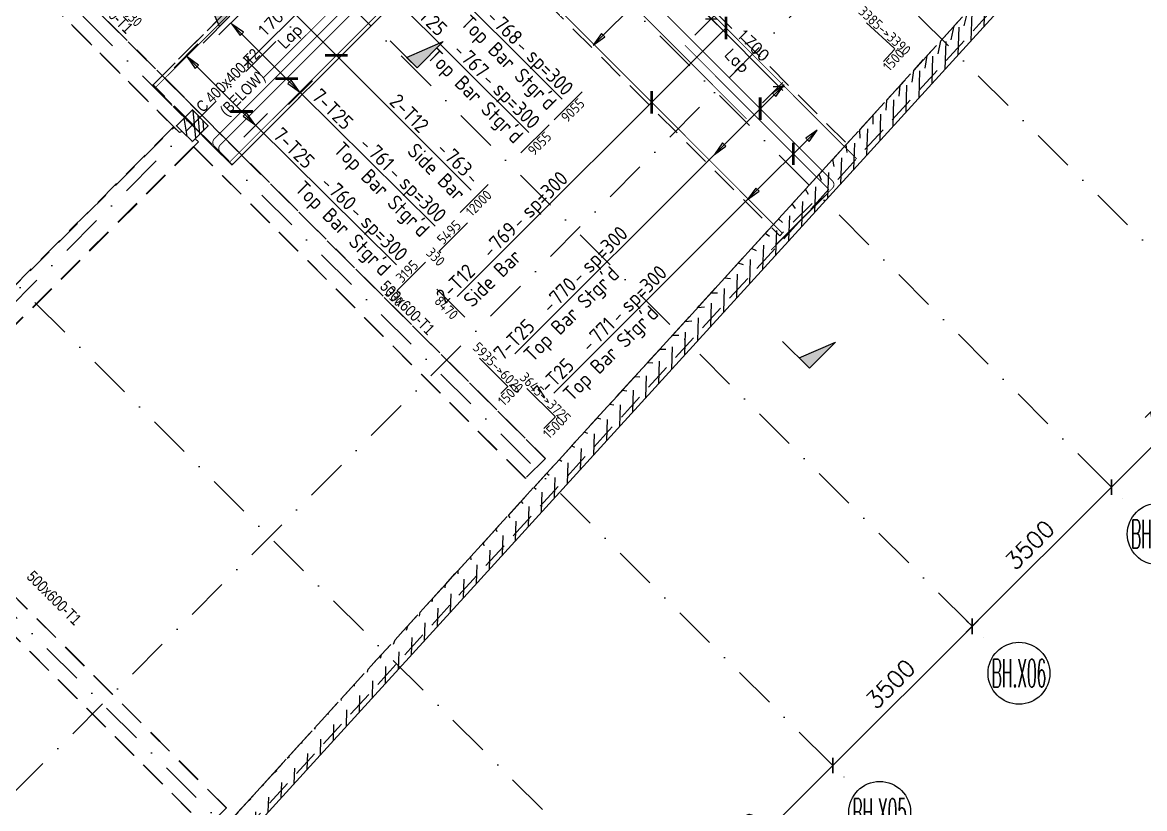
# Model space of a CAD drawing. Extents: x 660761725 to 1323371458, y 2734871439 to 5470067957.
# Drawn here: x 662048593 to 662068528, y 2735028254 to 2735042231 of the extents above; entities that cross this region are included whole.
import ezdxf
from ezdxf.enums import TextEntityAlignment as Align

# ---------------------------------------------------------------- set-up
doc = ezdxf.new("R2010")
doc.units = 0
for name, pattern in [('AXES', [1.95, 1.2, -0.25, 0.25, -0.25]), ('Hidden', [714.375, 476.25, -238.125]), ('sbp_axis_short', [10, 5, -2.5, 0, -2.5])]:
    doc.linetypes.add(name, pattern=pattern)
doc.layers.add('A-DETL', color=5, linetype='Continuous', lineweight=9, true_color=0x0000ff)
for name, color, linetype, lineweight in [('A-FLOR-PATT', 7, 'Continuous', 15), ('A-ROOF', 7, 'Continuous', 15), ('S-BEAM-IDEN', 2, 'Continuous', 9), ('S-COLS-IDEN', 7, 'Continuous', 9), ('S-GRID', 7, 'Continuous', 9), ('S-GRID-IDEN', 7, 'Continuous', 13)]:
    doc.layers.add(name, color=color, linetype=linetype, lineweight=lineweight)
for name, color, linetype in [('S-AXIS', 20, 'AXES'), ('S-DIMI', 100, 'Continuous'), ('S-DIMO', 100, 'Continuous'), ('S-RBAR-T12', 151, 'Continuous'), ('S-RBAR-T25', 51, 'Continuous'), ('S-RDIMO', 8, 'Continuous'), ('S-RSYMB', 7, 'Continuous'), ('S-SCEL-INDT', 222, 'Continuous'), ('S-SIMPLETEXT', 7, 'Continuous')]:
    doc.layers.add(name, color=color, linetype=linetype)
doc.styles.add('Arial Narrow_1', font='ARIALN.TTF', dxfattribs={"height": 199.9999999999998})
doc.styles.add('ARMACAD', font='isocp.shx')
doc.styles.add('ROMANS', font='romans.shx')
doc.styles.add('ROMANT', font='romant')
doc.dimstyles.new('S-DIMI-100', dxfattribs={"dimscale": 100, "dimtxt": 2, "dimasz": 1.5, "dimexe": 1, "dimexo": 1, "dimgap": 1, "dimtad": 1, "dimdec": 0, "dimzin": 12, "dimdsep": 46, "dimtxsty": 'ROMANS', "dimblk": 'ARCHTICK', "dimcen": 0.09, "dimdle": 1, "dimclrd": 8, "dimclre": 8, "dimclrt": 4, "dimadec": 0, "dimazin": 3, "dimtfac": 1, "dimtdec": 0, "dimtix": 1, "dimtmove": 1, "dimatfit": 3, "dimtolj": 1, "dimtzin": 0, "dimarcsym": 0})
doc.dimstyles.new('S-DIMO-100', dxfattribs={"dimscale": 100, "dimtxt": 3, "dimasz": 2, "dimexe": 1.5, "dimexo": 1.5, "dimgap": 1.5, "dimtad": 1, "dimdec": 0, "dimzin": 12, "dimdsep": 46, "dimtxsty": 'ROMANS', "dimblk": 'ARCHTICK', "dimcen": 0.09, "dimdle": 1.5, "dimclrd": 8, "dimclre": 8, "dimclrt": 4, "dimadec": 0, "dimazin": 3, "dimtfac": 1, "dimtdec": 0, "dimtix": 1, "dimtmove": 1, "dimatfit": 3, "dimfxl": 1, "dimtolj": 1, "dimtzin": 0, "dimarcsym": 0})
pattern_1 = [(74.99999999999999, (0, 0), (-153.3407249233896, 41.08752341002518), [])]

# ---------------------------------------------------------------- blocks, each defined once
blk = doc.blocks.new('_ARCHTICK')
at = {"color": 0, "linetype": 'ByBlock', "const_width": 0.15}
blk.add_lwpolyline([(-0.5, -0.5), (0.5, 0.5)], dxfattribs=at)
blk = doc.blocks.new('*D108')
at = {"layer": 'S-DIMO', "color": 8, "lineweight": -2, "transparency": 16777216}
for p, q in [((662664005.7254373, 2734532854.434425), (662661318.7819568, 2734530167.366371)), ((662663893.431664, 2734532754.595875), (662663793.5934029, 2734532854.429507)), ((662661418.55793, 2734530279.72214), (662661318.7770395, 2734530379.498405))]:
    blk.add_line(p, q, dxfattribs=at)
at = {"layer": 'S-DIMO', "color": 8, "lineweight": -2, "transparency": 16777216, "xscale": 200, "yscale": 200, "zscale": 200}
for p, rotation in [((662663899.6618787, 2734532748.365949), 45.00132815847456), ((662661424.8455154, 2734530273.434847), 225.0013281584746)]:
    blk.add_blockref('_ARCHTICK', p, dxfattribs=dict(at, rotation=rotation))
at = {"layer": 'S-DIMO', "color": 4, "transparency": 16777216, "insert": (662662450.1167449, 2734531723.027515), "char_height": 300, "width": 199.5440968434552, "attachment_point": 5, "rotation": 45.00132815847457, "style": 'ROMANS'}
blk.add_mtext('\\A1;3500', dxfattribs=at)
blk = doc.blocks.new('*D109')
at = {"layer": 'S-DIMO', "color": 8, "lineweight": -2, "transparency": 16777216}
for p, q in [((662661530.908745, 2734530379.503651), (662658843.9652648, 2734527692.435597)), ((662661418.55793, 2734530279.72214), (662661318.7767109, 2734530379.498734)), ((662658943.6841958, 2734527804.848407), (662658843.9603475, 2734527904.567632))]:
    blk.add_line(p, q, dxfattribs=at)
at = {"layer": 'S-DIMO', "color": 8, "lineweight": -2, "transparency": 16777216, "xscale": 200, "yscale": 200, "zscale": 200}
for p, rotation in [((662661424.8451867, 2734530273.435175), 45.00132815847456), ((662658950.0288234, 2734527798.504073), 225.0013281584746)]:
    blk.add_blockref('_ARCHTICK', p, dxfattribs=dict(at, rotation=rotation))
at = {"layer": 'S-DIMO', "color": 4, "transparency": 16777216, "insert": (662659975.300053, 2734529248.096741), "char_height": 300, "width": 199.5440968434552, "attachment_point": 5, "rotation": 45.00132815847457, "style": 'ROMANS'}
blk.add_mtext('\\A1;3500', dxfattribs=at)
blk = doc.blocks.new('*D110')
at = {"layer": 'S-DIMO', "color": 8, "lineweight": -2, "transparency": 16777216}
for p, q in [((662659056.0920541, 2734527904.572876), (662656369.1485739, 2734525217.504823)), ((662658943.6841958, 2734527804.848407), (662658843.96002, 2734527904.567959)), ((662656468.8104615, 2734525329.974672), (662656369.1436564, 2734525429.636857))]:
    blk.add_line(p, q, dxfattribs=at)
at = {"layer": 'S-DIMO', "color": 8, "lineweight": -2, "transparency": 16777216, "xscale": 200, "yscale": 200, "zscale": 200}
for p, rotation in [((662658950.0284958, 2734527798.504401), 45.00132815847456), ((662656475.2121322, 2734525323.573298), 225.0013281584746)]:
    blk.add_blockref('_ARCHTICK', p, dxfattribs=dict(at, rotation=rotation))
at = {"layer": 'S-DIMO', "color": 4, "transparency": 16777216, "insert": (662657500.4833618, 2734526773.165967), "char_height": 300, "width": 199.5440968434552, "attachment_point": 5, "rotation": 45.00132815847457, "style": 'ROMANS'}
blk.add_mtext('\\A1;3500', dxfattribs=at)
blk = doc.blocks.new('*D111')
at = {"layer": 'S-DIMO', "color": 8, "lineweight": -2, "transparency": 16777216}
for p, q in [((662656581.2752955, 2734525429.642169), (662653399.3685427, 2734522247.587895)), ((662656468.8104615, 2734525329.974672), (662656369.1432611, 2734525429.637252)), ((662653498.9619807, 2734522360.126192), (662653399.3636252, 2734522459.71993))]:
    blk.add_line(p, q, dxfattribs=at)
at = {"layer": 'S-DIMO', "color": 8, "lineweight": -2, "transparency": 16777216, "xscale": 200, "yscale": 200, "zscale": 200}
for p, rotation in [((662656475.2117369, 2734525323.573694), 45.00132815847456), ((662653505.432101, 2734522353.656371), 225.0013281584746)]:
    blk.add_blockref('_ARCHTICK', p, dxfattribs=dict(at, rotation=rotation))
at = {"layer": 'S-DIMO', "color": 4, "transparency": 16777216, "insert": (662654778.1849672, 2734524050.74215), "char_height": 300, "width": 199.5440968434552, "attachment_point": 5, "rotation": 45.00132815847457, "style": 'ROMANS'}
blk.add_mtext('\\A1;4200', dxfattribs=at)
blk = doc.blocks.new('*U1142')
at = {"layer": 'S-AXIS', "color": 3, "linetype": 'Continuous'}
blk.add_circle((0, 5.5), 5.5, dxfattribs=at)
at = {"layer": 'S-AXIS', "color": 3, "linetype": 'Continuous', "ltscale": 0.5, "style": 'ROMANT', "width": 0.4, "flags": 8}
blk.add_attdef('A', text='', height=5, dxfattribs=at).set_placement((0, 5.5), align=Align.MIDDLE_CENTER)
blk = doc.blocks.new('*U1141')
at = {"layer": 'S-SCEL-INDT'}
blk.add_line((-1.598034076772778e-05, -9.017526509425661), (-4.236298395894313e-05, 0), dxfattribs=at)
blk.add_lwpolyline([(-1.598034251388655e-05, -9.017526509426535), (-2.729673832266011e-05, -5.517526509764139), (8.74998401881464, -9.017498218424205), (-1.598034251388655e-05, -9.017526509426535)], dxfattribs=at)
blk.add_solid([(8.749984018815223, -9.017498218424496), (-1.598034076772778e-05, -9.017526509423043), (4.374978361036412, -7.267512364094754), (-2.729674239717861e-05, -5.517526509763265)], dxfattribs=at)
blk = doc.blocks.new('I am… Limitless.')
at = {"layer": 'S-SCEL-INDT'}
for p, xscale, yscale, zscale, rotation in [((662358077.3189995, 2734538167.911147), 75.00000000000097, 75.00000000000097, 75.00000000000097, 135.000370696447), ((662368372.2272542, 2734532864.760094), 75.00000000000088, 75.00000000000088, 75.00000000000088, 44.999843533023)]:
    blk.add_blockref('*U1141', p, dxfattribs=dict(at, xscale=xscale, yscale=yscale, zscale=zscale, rotation=rotation))
blk = doc.blocks.new('I am… Atomic.')
at = {"layer": 'A-FLOR-PATT', "transparency": 33554600}
h = blk.add_hatch(dxfattribs=at)
h.set_pattern_fill('ANSI31', color=8, scale=50, angle=30, style=0)
h.set_pattern_definition(pattern_1)
edge = h.paths.add_edge_path()
edge.add_line((662389967.6433319, 2734579123.010657), (662390007.8012236, 2734579503.468677))
edge.add_line((662342114.705975, 2734544592.546931), (662390007.8012234, 2734579503.468677))
edge.add_line((662363195.8073889, 2734559608.047176), (662389967.7690635, 2734579123.040917))
edge.add_line((662362417.6524743, 2734559040.823584), (662363719.8899552, 2734559990.06879))
edge.add_line((662346720.4841449, 2734547598.623516), (662362783.6519626, 2734559307.613063))
edge.add_line((662345821.5310795, 2734546943.346041), (662347578.010761, 2734548223.703842))
edge.add_line((662342292.6126368, 2734544370.997322), (662346307.4227723, 2734547297.529027))
edge.add_line((662325865.2845687, 2734528370.671522), (662342114.6925843, 2734544592.5523))
edge.add_line((662340490.7204528, 2734542572.157625), (662342149.9785906, 2734544228.604904))
edge.add_line((662339422.0417168, 2734541505.28928), (662341320.3495216, 2734543400.381265))
edge.add_line((662336597.6306283, 2734538685.662872), (662340136.8031961, 2734542218.839921))
edge.add_line((662332705.8949801, 2734534800.520002), (662336243.7133716, 2734538332.345168))
edge.add_line((662332253.0745114, 2734534348.466631), (662332782.9359009, 2734534877.430412))
edge.add_line((662326312.3910785, 2734528417.846987), (662332351.9776915, 2734534447.202265))
edge.add_line((662325865.2845687, 2734528370.671522), (662326312.3910785, 2734528417.846987))
h = blk.add_hatch(dxfattribs=at)
h.set_pattern_fill('ANSI31', color=8, scale=50, angle=30, style=0)
h.set_pattern_definition(pattern_1)
edge = h.paths.add_edge_path()
edge.add_line((662389967.6433319, 2734579123.010657), (662390007.8012236, 2734579503.468677))
edge.add_line((662390178.8400514, 2734578972.951882), (662393574.2351673, 2734576558.543434))
edge.add_line((662390389.9110394, 2734578822.862847), (662389967.7690635, 2734579123.040917))
edge.add_line((662401600.1085552, 2734571260.373601), (662390007.8012234, 2734579503.468677))
edge.add_line((662401045.2346829, 2734570742.112331), (662400996.5411683, 2734571280.666277))
edge.add_line((662400996.5411683, 2734571280.666277), (662391834.41239, 2734577795.702194))
edge.add_line((662401631.7932035, 2734570909.939), (662401600.1085552, 2734571260.373601))
edge.add_line((662398386.0115408, 2734568087.393885), (662401045.2346829, 2734570742.112331))
edge.add_line((662378065.801715, 2734545768.423274), (662383150.2610395, 2734551353.010825))
edge.add_line((662383150.2610395, 2734551353.010825), (662388234.7203641, 2734556937.598375))
edge.add_line((662388234.7203641, 2734556937.598375), (662393319.1796887, 2734562522.185926))
edge.add_line((662393319.1796887, 2734562522.185926), (662398403.6390133, 2734568106.773477))
edge.add_line((662377177.0145457, 2734544792.211362), (662378389.7704264, 2734546124.258873))
edge.add_line((662345219.5168241, 2734509691.243385), (662350637.7770958, 2734515642.46591))
edge.add_line((662350637.7770958, 2734515642.46591), (662356056.0373675, 2734521593.688435))
edge.add_line((662356056.0373675, 2734521593.688435), (662361474.2976393, 2734527544.91096))
edge.add_line((662361474.2976393, 2734527544.91096), (662366892.5579109, 2734533496.133485))
edge.add_line((662366892.5579109, 2734533496.133485), (662372310.8181826, 2734539447.35601))
edge.add_line((662372310.8181826, 2734539447.35601), (662377729.0784543, 2734545398.578536))
edge.add_line((662345267.5598451, 2734509156.384884), (662400082.3408674, 2734569362.972085))
edge.add_line((662401418.6805061, 2734570690.601139), (662400941.3227103, 2734570214.051982))
edge.add_line((662400082.3408674, 2734569362.972085), (662401631.7932035, 2734570909.939))
h = blk.add_hatch(dxfattribs=at)
h.set_pattern_fill('ANSI31', color=8, scale=50, angle=30, style=0)
h.set_pattern_definition(pattern_1)
edge = h.paths.add_edge_path()
edge.add_line((662345468.2720397, 2734510142.524049), (662345661.1307589, 2734509588.669044))
edge.add_line((662345219.5168241, 2734509691.243385), (662350637.7770958, 2734515642.46591))
edge.add_line((662350637.7770958, 2734515642.46591), (662356056.0373675, 2734521593.688435))
edge.add_line((662356056.0373675, 2734521593.688435), (662361474.2976393, 2734527544.91096))
edge.add_line((662361474.2976393, 2734527544.91096), (662366892.5579109, 2734533496.133485))
edge.add_line((662366892.5579109, 2734533496.133485), (662372310.8181826, 2734539447.35601))
edge.add_line((662372310.8181826, 2734539447.35601), (662377729.0784543, 2734545398.578536))
edge.add_line((662345267.5598451, 2734509156.384884), (662400082.3408674, 2734569362.972085))
h = blk.add_hatch(dxfattribs=at)
h.set_pattern_fill('ANSI31', color=8, scale=50, angle=30, style=0)
h.set_pattern_definition(pattern_1)
edge = h.paths.add_edge_path()
edge.add_line((662357706.9899211, 2734536596.595578), (662357886.9441632, 2734536416.335824))
edge.add_line((662357939.1635076, 2734536467.841231), (662358170.2453629, 2734536698.922924))
edge.add_line((662357886.9441632, 2734536416.335824), (662357938.8505493, 2734536468.154367))
edge.add_line((662357604.3309788, 2734536699.25454), (662357706.9899211, 2734536596.595578))
edge.add_line((662357887.1224893, 2734536982.045852), (662357604.3309788, 2734536699.25454))
edge.add_line((662358170.2453629, 2734536698.922924), (662357887.1224893, 2734536982.045852))
at = {"layer": 'A-DETL', "color": 8, "linetype": 'Hidden', "lineweight": 9}
for p, q in [((662399013.4511831, 2734568320.204953), (662345232.817815, 2734509249.488402)), ((662364156.989607, 2734530781.92594), (662352854.1594731, 2734542085.231205)), ((662352856.9098378, 2734542087.986068), (662364159.7371086, 2734530784.677935)), ((662357614.692152, 2734536617.505022), (662353204.5516435, 2734541027.830918)), ((662353213.3081869, 2734541024.322538), (662357561.5727153, 2734536675.873019)), ((662357887.1224893, 2734536982.045852), (662357604.3309788, 2734536699.25454)), ((662357875.3031129, 2734536986.781381), (662357887.1224893, 2734536982.045852)), ((662358170.2453629, 2734536698.922924), (662357887.1224893, 2734536982.045852)), ((662357553.111309, 2734536679.26315), (662351963.4553444, 2734531094.343599)), ((662351971.9167507, 2734531090.953468), (662357561.5727153, 2734536675.873019)), ((662357656.0126348, 2734536576.182803), (662357553.111309, 2734536679.26315)), ((662357553.111309, 2734536679.26315), (662357561.5727153, 2734536675.873019)), ((662357592.1692039, 2734536704.127254), (662357604.3309788, 2734536699.25454)), ((662357604.3309788, 2734536699.25454), (662357706.9899211, 2734536596.595578)), ((662357939.1635076, 2734536467.841231), (662358170.2453629, 2734536698.922924)), ((662358170.2453629, 2734536698.922924), (662358158.4257063, 2734536703.658565)), ((662357706.9899211, 2734536596.595578), (662357656.0126348, 2734536576.182803)), ((662357706.9899211, 2734536596.595578), (662357886.9441632, 2734536416.335824)), ((662357875.2917974, 2734536421.004438), (662357886.8274515, 2734536416.382585)), ((662357886.9441632, 2734536416.335824), (662357938.8505493, 2734536468.154367)), ((662357938.8505493, 2734536468.154367), (662357939.1635076, 2734536467.841231)), ((662357994.0656902, 2734536412.892488), (662357939.1635076, 2734536467.841231)), ((662350497.8719653, 2734528923.893819), (662357993.6440659, 2734536413.314352)), ((662357915.4686385, 2734536321.962039), (662352325.820084, 2734530737.049892)), ((662357906.7160728, 2734536325.468826), (662357994.0656902, 2734536412.892488)), ((662357906.7160728, 2734536325.468826), (662357915.4686385, 2734536321.962039)), ((662363803.4928061, 2734530428.444213), (662357906.7160728, 2734536325.468826)), ((662357915.4686385, 2734536321.962039), (662363806.1121893, 2734530431.06788)), ((662357994.0656902, 2734536412.892488), (662357993.6440659, 2734536413.314352)), ((662358491.0865248, 2734524566.285238), (662352316.6565512, 2734530740.721336)), ((662358493.8343017, 2734524569.031452), (662352325.820084, 2734530737.049892)), ((662364159.7371086, 2734530784.677935), (662363806.1121893, 2734530431.06788)), ((662364156.989607, 2734530781.92594), (662364159.7371086, 2734530784.677935)), ((662351963.3170251, 2734530387.082322), (662358137.5971158, 2734524212.796107)), ((662351972.0527202, 2734530383.582294), (662358140.2166456, 2734524215.414147)), ((662363806.1121893, 2734530431.06788), (662363803.4928061, 2734530428.444213)), ((662363804.2896813, 2734530429.241055), (662363806.0797445, 2734530431.031041)), ((662358493.8343017, 2734524569.031452), (662358140.2166456, 2734524215.414147)), ((662358491.0865248, 2734524566.285238), (662358493.8343017, 2734524569.031452))]:
    blk.add_line(p, q, dxfattribs=at)
at = {"layer": 'A-DETL', "color": 8, "linetype": 'Hidden', "lineweight": 9, "flags": 128}
blk.add_lwpolyline([(662345219.5168241, 2734509691.243385), (662350637.7770958, 2734515642.46591), (662356056.0373675, 2734521593.688435), (662361474.2976393, 2734527544.91096), (662366892.5579109, 2734533496.133485), (662372310.8181826, 2734539447.35601), (662377729.0784543, 2734545398.578536)], dxfattribs=at)
at = {"layer": 'A-ROOF', "color": 8, "lineweight": 13}
blk.add_line((662345267.5598451, 2734509156.384884), (662400082.3408674, 2734569362.972085), dxfattribs=at)
at = {"layer": 'S-BEAM-IDEN', "color": 8, "char_height": 199.9999999999998, "width": 1539.239999999998, "attachment_point": 1, "style": 'Arial Narrow_1'}
for insert, rotation in [((662355989.1093607, 2734539325.478095), 314.9987998853191), ((662361347.7209812, 2734533966.641987), 314.9987998853191), ((662355069.4484113, 2734528807.760153), 314.9999999999996)]:
    blk.add_mtext('500x600-T1', dxfattribs=dict(at, insert=insert, rotation=rotation))
at = {"layer": 'S-COLS-IDEN', "color": 8, "char_height": 199.9999999999998, "attachment_point": 1, "rotation": 44.99999999999995, "style": 'Arial Narrow_1'}
for s, insert, width in [('C 400x400-T2', (662357935.0523623, 2734537062.748274), 1819.830624999998), ('(BELOW)', (662358356.001868, 2734536997.26724), 1218.564999999999)]:
    blk.add_mtext(s, dxfattribs=dict(at, insert=insert, width=width))
blk = doc.blocks.new('I am… Domination.')
at = {"layer": 'S-RDIMO', "color": 9, "linetype": 'Hidden', "lineweight": 9}
for p, q in [((662362125.920823, 2734542364.446412), (662357176.180823, 2734537415.206412)), ((662361515.3690991, 2734541753.956364), (662357188.2259278, 2734537427.2503)), ((662369490.3433921, 2734536404.13722), (662364247.0366999, 2734541657.132569)), ((662362125.2331793, 2734540951.815254), (662368321.7431793, 2734534743.855254)), ((662362832.785547, 2734540242.955461), (662358603.3994505, 2734536013.996598)), ((662358765.2004337, 2734536175.781237), (662362832.785547, 2734540242.955461)), ((662357176.180823, 2734537415.206412), (662357181.5717826, 2734537420.596827)), ((662357885.2460226, 2734536706.069579), (662357176.180823, 2734537415.206412)), ((662357188.2259278, 2734537427.2503), (662357181.5717826, 2734537420.596827)), ((662357181.5717826, 2734537420.596827), (662357902.3062669, 2734536699.78953)), ((662357903.1915835, 2734536713.254565), (662357188.2259278, 2734537427.2503)), ((662357351.0164931, 2734537590.024421), (662358765.2004337, 2734536175.781237)), ((662358765.2004337, 2734536175.781237), (662357351.0164931, 2734537590.024421)), ((662358590.3229513, 2734536000.921419), (662357890.6254784, 2734536700.689579)), ((662357902.3062669, 2734536699.78953), (662358595.7139108, 2734536006.311834)), ((662358603.3994505, 2734536013.996598), (662358765.2004337, 2734536175.781237)), ((662358603.3994505, 2734536013.996598), (662358590.3229513, 2734536000.921419)), ((662358595.7139108, 2734536006.311834), (662358590.3229513, 2734536000.921419)), ((662358595.7139108, 2734536006.311834), (662358603.3994505, 2734536013.996598)), ((662368897.9342533, 2734535318.983598), (662368321.7431793, 2734534743.855254))]:
    blk.add_line(p, q, dxfattribs=at)
blk = doc.blocks.new('*D749')
at = {"layer": 'S-DIMI', "color": 8, "lineweight": -2, "transparency": 16777216}
for p, q in [((662052530.3071847, 2735041456.69715), (662053873.7654531, 2735042800.244649)), ((662054010.0214676, 2735042522.581023), (662053732.3440969, 2735042800.239953)), ((662052807.9798591, 2735041320.459578), (662052530.3024883, 2735041598.118506))]:
    blk.add_line(p, q, dxfattribs=at)
at = {"layer": 'S-DIMI', "color": 8, "lineweight": -2, "transparency": 16777216, "xscale": 150, "yscale": 150, "zscale": 150}
for p, rotation in [((662053803.0571232, 2735042729.531622), 45.00190267468847), ((662052601.0155146, 2735041527.410177), 225.0019026746884)]:
    blk.add_blockref('_ARCHTICK', p, dxfattribs=dict(at, rotation=rotation))
at = {"layer": 'S-DIMI', "color": 4, "transparency": 16777216, "char_height": 200, "attachment_point": 5, "rotation": 45.00190267468847, "style": 'ROMANS'}
for s, insert in [('\\A1;1700', (662053060.6102663, 2735042269.887559)), ('\\A1;Lap', (662053367.0333802, 2735041963.484796))]:
    blk.add_mtext(s, dxfattribs=dict(at, insert=insert))
blk = doc.blocks.new('*D768')
at = {"layer": 'S-DIMI', "color": 8, "lineweight": -2, "transparency": 16777216}
for p, q in [((662060116.4242351, 2735042427.767732), (662060478.3185916, 2735042788.994566)), ((662060407.5426698, 2735042718.349192), (662060301.5746087, 2735042824.513075)), ((662060407.5426698, 2735042718.349192), (662060831.4147197, 2735042293.693855)), ((662060540.7023824, 2735042003.517744), (662060902.1906415, 2735042364.339229)), ((662060831.4147197, 2735042293.693855), (662060937.3827808, 2735042187.529972))]:
    blk.add_line(p, q, dxfattribs=at)
at = {"layer": 'S-DIMI', "color": 8, "lineweight": -2, "transparency": 16777216, "xscale": 150, "yscale": 150, "zscale": 150}
for p, rotation in [((662060407.5426698, 2735042718.349192), 314.9471095183537), ((662060831.4147197, 2735042293.693855), 134.9471095183537)]:
    blk.add_blockref('_ARCHTICK', p, dxfattribs=dict(at, rotation=rotation))
at = {"layer": 'S-DIMI', "color": 4, "transparency": 16777216, "insert": (662060761.0305387, 2735042647.312272), "char_height": 200, "attachment_point": 5, "rotation": 314.9471095183537, "style": 'ROMANS'}
blk.add_mtext('\\A1;600', dxfattribs=at)
blk = doc.blocks.new('*D769')
at = {"layer": 'S-DIMI', "color": 8, "lineweight": -2, "transparency": 16777216}
for p, q in [((662060540.7023826, 2735042003.517742), (662060902.1906421, 2735042364.339228)), ((662060760.769346, 2735042364.469776), (662062103.0309031, 2735041019.72781)), ((662061742.8238008, 2735040801.476107), (662062103.1614511, 2735041161.149106))]:
    blk.add_line(p, q, dxfattribs=at)
at = {"layer": 'S-DIMI', "color": 8, "lineweight": -2, "transparency": 16777216, "xscale": 150, "yscale": 150, "zscale": 150}
for p, rotation in [((662060831.41472, 2735042293.693853), 134.9471095183537), ((662062032.385529, 2735041090.503732), 314.9471095183537)]:
    blk.add_blockref('_ARCHTICK', p, dxfattribs=dict(at, rotation=rotation))
at = {"layer": 'S-DIMI', "color": 4, "transparency": 16777216, "char_height": 200, "attachment_point": 5, "rotation": 314.9471095183537, "style": 'ROMANS'}
for s, insert in [('\\A1;1700', (662061573.4519683, 2735041833.389541)), ('\\A1;Lap', (662061266.7563065, 2735041527.259587))]:
    blk.add_mtext(s, dxfattribs=dict(at, insert=insert))
blk = doc.blocks.new('*U870', base_point=(662050301.8513064, 2735042821.877209))
at = {"layer": 'S-RSYMB'}
blk.add_lwpolyline([(662050338.0942957, 2735042546.486595), (662050306.9808704, 2735042577.597954, -0.4142135623730951), (662050306.980048, 2735042602.363695), (662050801.8513064, 2735043097.267822)], format="xyb", dxfattribs=at)
at = {"layer": 'S-RSYMB', "style": 'ARMACAD'}
for tag, rotation, p in [('D1', 45.00190269149814, (662050473.095697, 2735042931.130338)), ('D0', 315.0019027198538, (662050241.2230036, 2735042480.722294))]:
    blk.add_attdef(tag, text='', height=180, rotation=rotation, dxfattribs=at).set_placement(p, align=Align.MIDDLE_CENTER)
blk = doc.blocks.new('CADF_02')
at = {"color": 0}
blk.add_lwpolyline([(0, 0), (2.5, -0.4166666679084301), (2.5, 0.4166666679084301)], close=True, dxfattribs=at)
blk = doc.blocks.new('cadf_03')
at = {"color": 8}
blk.add_lwpolyline([(-3.725290298461914e-09, 2.99999999627471), (3.725290298461914e-09, -3.000000007450581)], dxfattribs=at)
blk.add_blockref('CADF_02', (0.2513523101806641, 0), dxfattribs=at)
blk = doc.blocks.new('cadf_04')
at = {"color": 8, "const_width": 0.5000000000000002}
blk.add_lwpolyline([(1.414213560521603, 1.414213564246893), (-1.414213556796312, -1.414213556796312)], dxfattribs=at)
blk = doc.blocks.new('cadf_10')
at = {"color": 1}
for p, q in [((-4.158496580606208, 1.201089783226742), (-5.644468778018359, 1.201089783226742)), ((4.158496580606207, 1.201089783226742), (5.644468778018359, 1.201089783226742))]:
    blk.add_line(p, q, dxfattribs=at)
at = {"style": 'ARMACAD'}
for tag, p in [('$COM1', (-10.93526643674234, 2.542619974829577)), ('$COM2', (-9.757982686735758, -5.302973364669228))]:
    blk.add_attdef(tag, text='', height=3.5, dxfattribs=at).set_placement(p, align=Align.BOTTOM_RIGHT)
at = {"color": 1, "style": 'ARMACAD'}
blk.add_attdef('$NUM', text='', height=3.5, dxfattribs=at).set_placement((0, 0), align=Align.CENTER)
blk = doc.blocks.new('*U872', base_point=(662056990.8234912, 2735036277.130875))
at = {"layer": 'S-RSYMB'}
blk.add_lwpolyline([(662057032.8150142, 2735035997.735186), (662056996.7663456, 2735036033.784602, -0.4142135623730951), (662056996.766643, 2735036062.479959), (662057490.8234912, 2735036556.526564)], format="xyb", dxfattribs=at)
at = {"layer": 'S-RSYMB', "style": 'ARMACAD'}
for tag, rotation, p in [('D1', 44.99940605714476, (662057162.4786302, 2735036390.821384)), ('D0', 314.9994060251731, (662056933.4725571, 2735035934.443457))]:
    blk.add_attdef(tag, text='', height=180, rotation=rotation, dxfattribs=at).set_placement(p, align=Align.MIDDLE_CENTER)
blk = doc.blocks.new('*U873', base_point=(662058253.3964176, 2735037547.03564))
at = {"layer": 'S-RSYMB'}
blk.add_lwpolyline([(662058277.5937499, 2735037280.098769), (662058256.8209474, 2735037300.872002, -0.4142135623730951), (662058256.8211188, 2735037317.407508), (662058753.3964176, 2735037813.972512)], format="xyb", dxfattribs=at)
at = {"layer": 'S-RSYMB', "style": 'ARMACAD'}
for tag, rotation, p in [('D1', 44.99940605614121, (662058423.7923313, 2735037647.008133)), ('D0', 314.9994060251731, (662058185.8892258, 2735037209.168949))]:
    blk.add_attdef(tag, text='', height=180, rotation=rotation, dxfattribs=at).set_placement(p, align=Align.MIDDLE_CENTER)
blk = doc.blocks.new('*U875', base_point=(662056837.5010626, 2735039238.729181))
at = {"layer": 'S-RSYMB'}
blk.add_lwpolyline([(662056837.5010626, 2735038988.734255), (662057337.5010626, 2735039488.724108)], dxfattribs=at)
at = {"layer": 'S-RSYMB', "style": 'ARMACAD'}
blk.add_attdef('D0', text='', height=180, rotation=44.99941863977483, dxfattribs=at).set_placement((662057168.8175174, 2735039157.411077), align=Align.MIDDLE_CENTER)
blk = doc.blocks.new('*U879', base_point=(662057467.4658257, 2735039868.691643))
at = {"layer": 'S-RSYMB'}
blk.add_lwpolyline([(662057467.4658257, 2735039618.696826), (662057967.4658257, 2735040118.68646)], dxfattribs=at)
at = {"layer": 'S-RSYMB', "style": 'ARMACAD'}
blk.add_attdef('D0', text='', height=180, rotation=44.99940605727502, dxfattribs=at).set_placement((662057798.7822626, 2735039787.37352), align=Align.MIDDLE_CENTER)
blk = doc.blocks.new('*U880', base_point=(662058376.6479069, 2735040777.870401))
at = {"layer": 'S-RSYMB'}
blk.add_lwpolyline([(662058376.6479069, 2735040527.875585), (662058876.6479069, 2735041027.865219)], dxfattribs=at)
at = {"layer": 'S-RSYMB', "style": 'ARMACAD'}
blk.add_attdef('D0', text='', height=180, rotation=44.99940605780844, dxfattribs=at).set_placement((662058707.9643438, 2735040696.552279), align=Align.MIDDLE_CENTER)
blk = doc.blocks.new('*U881', base_point=(662056186.3515837, 2735037208.064877))
at = {"layer": 'S-RSYMB'}
blk.add_lwpolyline([(662056186.3515837, 2735037458.52683), (662056686.3515837, 2735036957.602923)], dxfattribs=at)
at = {"layer": 'S-RSYMB', "style": 'ARMACAD'}
blk.add_attdef('D0', text='', height=180, rotation=314.9471128963576, dxfattribs=at).set_placement((662056354.9592783, 2735037126.822691), align=Align.MIDDLE_CENTER)
blk = doc.blocks.new('*U959', base_point=(662057144.5136566, 2735036249.967012))
at = {"layer": 'S-RSYMB'}
blk.add_lwpolyline([(662056918.0553764, 2735036565.026711), (662057414.9365528, 2735036067.22733, -0.4142135623730951), (662057414.9226205, 2735036052.134705), (662057297.4786004, 2735035934.907313)], format="xyb", dxfattribs=at)
at = {"layer": 'S-RSYMB', "style": 'ARMACAD'}
for tag, rotation, p in [('D0', 314.9471094476737, (662057247.8882749, 2735036397.3692)), ('D1', 44.94710944486227, (662057437.4427905, 2735035912.128699))]:
    blk.add_attdef(tag, text='', height=180, rotation=rotation, dxfattribs=at).set_placement(p, align=Align.MIDDLE_CENTER)
blk = doc.blocks.new('*U960', base_point=(662058109.776017, 2735035284.768713))
at = {"layer": 'S-RSYMB'}
blk.add_lwpolyline([(662058109.7760171, 2735035640.308181), (662058604.7028009, 2735035144.466826, -0.4142135623730951), (662058604.6801386, 2735035119.916496), (662058413.6405194, 2735034929.229246)], format="xyb", dxfattribs=at)
at = {"layer": 'S-RSYMB', "style": 'ARMACAD'}
for tag, rotation, p in [('D0', 314.9471107153952, (662058438.6317174, 2735035473.629685)), ('D1', 44.94711071501185, (662058590.4025109, 2735034943.180562))]:
    blk.add_attdef(tag, text='', height=180, rotation=rotation, dxfattribs=at).set_placement(p, align=Align.MIDDLE_CENTER)
blk = doc.blocks.new('*U966', base_point=(662063926.7444756, 2735042262.638593))
at = {"layer": 'S-RSYMB'}
blk.add_lwpolyline([(662063926.7444755, 2735042607.112234), (662064420.8155553, 2735042153.740105, -0.4142135623730951), (662064421.926572, 2735042127.876412), (662064229.4900277, 2735041918.164952)], format="xyb", dxfattribs=at)
at = {"layer": 'S-RSYMB', "style": 'ARMACAD'}
for tag, rotation, p in [('D0', 317.4597203778512, (662064251.5324762, 2735042465.158423)), ('D1', 47.45972037992823, (662064410.4405535, 2735041945.268221))]:
    blk.add_attdef(tag, text='', height=180, rotation=rotation, dxfattribs=at).set_placement(p, align=Align.MIDDLE_CENTER)
blk = doc.blocks.new('Fischl von Luftschloss Narfidort')
at = {"layer": 'S-SCEL-INDT', "xscale": 75.0000001229717, "yscale": 75, "zscale": 75.00000000000088, "rotation": 45.05236996231226}
blk.add_blockref('*U1141', (662055124.4503484, 2735041902.423012), dxfattribs=at)
blk = doc.blocks.new('I am… All Range.')
at = {"layer": 'S-GRID', "color": 8, "linetype": 'sbp_axis_short', "lineweight": 13, "ltscale": 150}
for p, q in [((662622712.44625, 2734514326.959595), (662688816.0170653, 2734580430.53041)), ((662627061.1529542, 2734509978.252891), (662693164.7237693, 2734576081.823706)), ((662635724.8890384, 2734560923.139858), (662664344.2237372, 2734532303.805159)), ((662633250.0153042, 2734558448.266124), (662661869.4970862, 2734529828.784341)), ((662630775.1415697, 2734555973.392389), (662659394.7554803, 2734527353.778479)), ((662628300.2678357, 2734553498.518655), (662656919.881746, 2734524878.904745)), ((662625330.4193549, 2734550528.670175), (662653950.0332651, 2734521909.056264)), ((662622360.5708737, 2734547558.821693), (662650980.3147497, 2734518939.077817))]:
    blk.add_line(p, q, dxfattribs=at)
at = {"layer": 'S-GRID-IDEN', "color": 9}
ref = blk.add_blockref('*U1142', (662662258.4136744, 2734528889.883471), dxfattribs=dict(at, xscale=100.0000000000075, yscale=100, zscale=100.0000000000028, rotation=359.9999999381469))
ref.add_attrib('A', 'BH.X07', dxfattribs={"layer": 'S-AXIS', "color": 3, "linetype": 'Continuous', "ltscale": 0.5, "height": 499.9999999999999, "rotation": 359.9999999381469, "style": 'ROMANT', "width": 0.4000000000000299}).set_placement((662662258.413675, 2734529439.883471), align=Align.MIDDLE_CENTER)
ref = blk.add_blockref('*U1142', (662659783.6720685, 2734526414.877609), dxfattribs=dict(at, xscale=100.0000000000075, yscale=100, zscale=100.0000000000028, rotation=359.9999999381469))
ref.add_attrib('A', 'BH.X06', dxfattribs={"layer": 'S-AXIS', "color": 3, "linetype": 'Continuous', "ltscale": 0.5, "height": 499.9999999999999, "rotation": 359.9999999381469, "style": 'ROMANT', "width": 0.4000000000000299}).set_placement((662659783.6720691, 2734526964.877608), align=Align.MIDDLE_CENTER)
ref = blk.add_blockref('*U1142', (662657308.7983342, 2734523940.003874), dxfattribs=dict(at, xscale=100.0000000000075, yscale=100, zscale=100.0000000000028, rotation=359.9999999381469))
ref.add_attrib('A', 'BH.X05', dxfattribs={"layer": 'S-AXIS', "color": 3, "linetype": 'Continuous', "ltscale": 0.5, "height": 499.9999999999999, "rotation": 359.9999999381469, "style": 'ROMANT', "width": 0.4000000000000299}).set_placement((662657308.7983348, 2734524490.003874), align=Align.MIDDLE_CENTER)
at = {"layer": 'S-DIMO', "color": 3}
for base, p1, p2, picture, middle in [((662661424.8455154, 2734530273.434847), (662663999.5001398, 2734532648.532316), (662661524.6264057, 2734530173.658582), '*D108', (662662450.1167449, 2734531723.027515)), ((662658950.0288234, 2734527798.504073), (662661524.6264057, 2734530173.658582), (662659049.7526716, 2734527698.784848), '*D109', (662659975.300053, 2734529248.096741)), ((662656475.2121322, 2734525323.573298), (662659049.7526716, 2734527698.784848), (662656574.8789375, 2734525223.911114), '*D110', (662657500.4833618, 2734526773.165967)), ((662653505.432101, 2734522353.656371), (662656574.8789375, 2734525223.911114), (662653605.0304564, 2734522254.062633), '*D111', (662654778.1849672, 2734524050.74215))]:
    dim = blk.add_linear_dim(base=base, p1=p1, p2=p2, angle=45.00132815847456, dimstyle='S-DIMO-100', dxfattribs=at)
    dim.commit()
    dim.dimension.update_dxf_attribs({"geometry": picture, "text_midpoint": middle})

msp = doc.modelspace()

# ---------------------------------------------------------------- linework, layer by layer
at = {"layer": 'S-RBAR-T12', "const_width": 16}
for points in [[(662050948.8262192, 2735041065.490577), (662059434.1936903, 2735049550.685854)], [(662052269.6686965, 2735039744.583333), (662060755.0360636, 2735048229.778714)], [(662057431.3234074, 2735045800.286844), (662063414.986943, 2735039805.566609)], [(662056109.2292638, 2735044480.631179), (662062092.8927994, 2735038485.910944)]]:
    msp.add_lwpolyline(points, dxfattribs=at)
at = {"layer": 'S-RBAR-T25', "linetype": 'Hidden', "const_width": 16}
msp.add_lwpolyline([(662052878.5850353, 2735041249.889891), (662059281.421263, 2735047652.593373)], dxfattribs=at)
for points in [[(662054852.8031993, 2735047728.915245), (662056591.7188382, 2735045391.806537, 0.03621472289567561), (662056600.2027204, 2735045381.977525), (662061457.2180685, 2735040515.986663)], [(662052266.9292006, 2735039768.160862), (662052107.4782745, 2735039927.615095, -0.4142135623730951), (662052107.4795902, 2735040054.540762), (662055919.1651579, 2735043866.147305)], [(662058843.5268937, 2735043559.163995), (662062984.1118627, 2735039410.927506, -0.4142135623730951), (662062983.9946959, 2735039284.001893), (662061996.3167056, 2735038298.145698)], [(662052160.864283, 2735039874.227979), (662052001.4133568, 2735040033.682211, -0.4142135623730951), (662052001.4146725, 2735040160.607879), (662054186.7331611, 2735042345.881061)], [(662060362.3086948, 2735041825.247461), (662062883.0134377, 2735039299.884627, -0.4142135623730951), (662062882.896271, 2735039172.959013), (662061895.2182807, 2735038187.102818)]]:
    msp.add_lwpolyline(points, format="xyb", dxfattribs=at)
at = {"layer": 'S-RDIMO'}
for p, q in [((662058734.8516076, 2735041829.03126), (662059973.7841103, 2735043065.678569)), ((662052849.9899061, 2735042966.614407), (662056566.2597133, 2735039250.331019)), ((662052295.7205093, 2735042219.858777), (662053533.4953526, 2735040982.05827)), ((662061092.6877788, 2735042132.042867), (662056318.9433367, 2735037358.315868)), ((662051499.0086281, 2735041638.650284), (662052736.7838053, 2735040400.849444)), ((662062124.2969426, 2735041121.643803), (662060885.3644258, 2735039884.99653)), ((662062714.5713685, 2735040317.437464), (662061475.6388761, 2735039080.79016)), ((662060885.3644258, 2735039884.99653), (662057338.9650882, 2735036338.361813)), ((662061475.6388762, 2735039080.79016), (662058036.2250856, 2735035641.148091))]:
    msp.add_line(p, q, dxfattribs=at)
for points in [[(662055798.2945942, 2735043250.166925), (662058182.1937035, 2735040866.259104)], [(662055098.9235315, 2735042762.945593), (662057588.8962282, 2735040272.963797)], [(662053533.4953521, 2735040982.05827), (662055927.1434486, 2735038611.21709)], [(662052736.7838053, 2735040400.849444), (662055240.4946938, 2735037920.580923)]]:
    msp.add_lwpolyline(points, dxfattribs=at)

# ---------------------------------------------------------------- block references
at = {"layer": 'S-AXIS'}
for name, p in [('I am… All Range.', (-593486.1820166111, 503695.4297404289)), ('I am… Atomic.', (-306275.5624856949, 503695.4297404289)), ('I am… Limitless.', (-306275.5624856949, 503695.4297404289)), ('I am… Domination.', (-306275.5624856949, 503695.4297404289)), ('Fischl von Luftschloss Narfidort', (0, 0))]:
    msp.add_blockref(name, p, dxfattribs=at)
at = {"layer": 'S-RDIMO'}
for name, p, xscale, yscale, zscale, rotation in [('cadf_03', (662052295.7205093, 2735042219.858777), 99.99999999999996, 99.99999999999996, 99.99999999999996, 314.9994060275259), ('cadf_04', (662061092.6877786, 2735042132.042867), 100, 100, 100, 224.9998953160641), ('CADF_02', (662058734.8516076, 2735041829.03126), 99.99999999999994, 99.99999999999994, 99.99999999999994, 44.94711061148367), ('cadf_03', (662051499.0086279, 2735041638.650284), 100, 100, 100, 314.9994060552764), ('cadf_04', (662054170.8513548, 2735041645.726186), 100, 100, 100, 314.9998953116163), ('cadf_04', (662053285.9391922, 2735041229.619564), 99.99999999999999, 99.99999999999999, 99.99999999999999, 314.9994060302848), ('cadf_03', (662053533.4953521, 2735040982.05827), 100, 100, 100, 134.999406027526), ('cadf_04', (662059771.809338, 2735040811.169253), 100, 100, 100, 224.9998953160641), ('CADF_02', (662062124.2969427, 2735041121.643803), 100, 100, 100, 224.9471094439454), ('cadf_04', (662052489.2276443, 2735040648.410738), 100, 100, 100, 314.9994060497584), ('cadf_03', (662052736.7838053, 2735040400.849444), 100, 100, 100, 134.9994060552765), ('cadf_04', (662061699.6414174, 2735040697.771566), 100, 100, 100, 224.9471094350662), ('CADF_02', (662062714.5713689, 2735040317.437465), 99.99999999999999, 99.99999999999999, 99.99999999999999, 224.9471107436111), ('CADF_02', (662060885.3644258, 2735039884.99653), 100, 100, 100, 44.9471094439454), ('cadf_04', (662062289.915834, 2735039893.565198), 100, 100, 100, 224.9471107270084), ('CADF_02', (662061475.6388762, 2735039080.79016), 99.99999999999999, 99.99999999999999, 99.99999999999999, 44.94711074361113)]:
    msp.add_blockref(name, p, dxfattribs=dict(at, xscale=xscale, yscale=yscale, zscale=zscale, rotation=rotation))
at = {"layer": 'S-RSYMB'}
for name, p, values in [('*U870', (662050616.686768, 2735042660.994485, -1e-08), {'D0': '330', 'D1': '3690'}), ('*U966', (662063587.4826912, 2735041880.571291, -1e-08), {'D0': '3385->3390', 'D1': '1500'}), ('*U880', (662058038.9377055, 2735040749.307808), {'D0': '9055'}), ('*U879', (662057449.4568415, 2735040159.829099), {'D0': '9055'}), ('*U875', (662056367.78976, 2735039098.631045), {'D0': '12000'}), ('*U873', (662056000.9262167, 2735038399.885299, -1e-08), {'D0': '330', 'D1': '5495'}), ('*U872', (662055255.1145558, 2735037691.252681, -1e-08), {'D0': '330', 'D1': '3195'}), ('*U881', (662055955.3581984, 2735037239.355736), {'D0': '8470'}), ('*U959', (662056939.6870543, 2735035948.154279, -1e-08), {'D0': '5935->6020', 'D1': '1500'}), ('*U960', (662057554.2293419, 2735035369.201464, -1e-08), {'D0': '3645->3725', 'D1': '1500'})]:
    msp.add_blockref(name, p, dxfattribs=at).add_auto_attribs(values)
at = {"layer": 'S-SIMPLETEXT'}
ref = msp.add_blockref('cadf_10', (662057136.377636, 2735041991.628652), dxfattribs=dict(at, xscale=75.00000000203376, yscale=75, zscale=75, rotation=314.9998953087866))
ref.add_attrib('$NUM', '768', dxfattribs={"color": 1, "height": 262.5, "rotation": 314.9998969669697, "style": 'ARMACAD', "flags": 2}).set_placement((662057136.377636, 2735041991.628652), align=Align.CENTER)
ref.add_attrib('$COM1', '7-T25         sp=300', dxfattribs={"height": 262.5, "rotation": 314.9998969669697, "style": 'ARMACAD', "flags": 2}).set_placement((662058221.9685327, 2735040906.033788), align=Align.RIGHT)
ref = msp.add_blockref('cadf_10', (662056543.0801607, 2735041398.333344), dxfattribs=dict(at, xscale=75.0000000020338, yscale=75, zscale=75, rotation=314.9998953087866))
ref.add_attrib('$NUM', '767', dxfattribs={"color": 1, "height": 262.5, "rotation": 314.9998969669697, "style": 'ARMACAD', "flags": 2}).set_placement((662056543.0801607, 2735041398.333344), align=Align.CENTER)
ref.add_attrib('$COM1', '7-T25         sp=300', dxfattribs={"height": 262.5, "rotation": 314.9998969669697, "style": 'ARMACAD', "flags": 2}).set_placement((662057628.6710573, 2735040312.738481), align=Align.RIGHT)
ref = msp.add_blockref('cadf_10', (662054878.0716422, 2735039733.552249), dxfattribs=dict(at, xscale=75.00000000531821, yscale=75, zscale=75, rotation=315.1658779616297))
ref.add_attrib('$NUM', '761', dxfattribs={"color": 1, "height": 262.4999999999999, "rotation": 315.1658785708689, "style": 'ARMACAD', "flags": 2}).set_placement((662054878.0716422, 2735039733.552249), align=Align.CENTER)
ref.add_attrib('$COM1', '7-T25         sp=300', dxfattribs={"height": 262.4999999999999, "rotation": 315.1658785708689, "style": 'ARMACAD', "flags": 2}).set_placement((662055966.8028864, 2735038651.106832), align=Align.RIGHT)
ref = msp.add_blockref('cadf_10', (662056249.6588566, 2735039646.482691), dxfattribs=dict(at, xscale=75.00000000203377, yscale=75, zscale=75, rotation=314.9998953087866))
ref.add_attrib('$NUM', '763', dxfattribs={"color": 1, "height": 262.5, "rotation": 314.9998969669697, "style": 'ARMACAD', "flags": 2}).set_placement((662056249.6588566, 2735039646.482691), align=Align.CENTER)
ref.add_attrib('$COM1', '2-T12         ', dxfattribs={"height": 262.5, "rotation": 314.9998969669697, "style": 'ARMACAD', "flags": 2}).set_placement((662056606.0345424, 2735039290.105703), align=Align.RIGHT)
ref = msp.add_blockref('cadf_10', (662054191.422887, 2735039042.916082), dxfattribs=dict(at, xscale=75.00000000531821, yscale=75, zscale=75, rotation=315.1658779616297))
ref.add_attrib('$NUM', '760', dxfattribs={"color": 1, "height": 262.4999999999999, "rotation": 315.1658785708689, "style": 'ARMACAD', "flags": 2}).set_placement((662054191.422887, 2735039042.916082), align=Align.CENTER)
ref.add_attrib('$COM1', '7-T25         sp=300', dxfattribs={"height": 262.4999999999999, "rotation": 315.1658785708689, "style": 'ARMACAD', "flags": 2}).set_placement((662055280.1541312, 2735037960.470665), align=Align.RIGHT)
ref = msp.add_blockref('cadf_10', (662057223.8401576, 2735038342.75875), dxfattribs=dict(at, xscale=74.99999998096037, yscale=75, zscale=75, rotation=44.99989529268763))
ref.add_attrib('$NUM', '769', dxfattribs={"color": 1, "height": 262.5, "rotation": 44.9998953570815, "style": 'ARMACAD', "flags": 2}).set_placement((662057223.8401576, 2735038342.75875), align=Align.CENTER)
ref.add_attrib('$COM1', '2-T12         sp=300', dxfattribs={"height": 262.5, "rotation": 44.9998953570815, "style": 'ARMACAD', "flags": 2}).set_placement((662058307.705295, 2735039426.619927), align=Align.RIGHT)
ref = msp.add_blockref('cadf_10', (662058285.6136734, 2735037364.625381), dxfattribs=dict(at, xscale=75.00000002213115, yscale=75, zscale=75, rotation=45.0019013456975))
ref.add_attrib('$NUM', '770', dxfattribs={"color": 1, "height": 262.5, "rotation": 45.0019028911715, "style": 'ARMACAD', "flags": 2}).set_placement((662058285.6136734, 2735037364.625381), align=Align.CENTER)
ref.add_attrib('$COM1', '7-T25         sp=300', dxfattribs={"height": 262.5, "rotation": 45.0019028911715, "style": 'ARMACAD', "flags": 2}).set_placement((662059371.1705279, 2735038450.254286), align=Align.RIGHT)
ref = msp.add_blockref('cadf_10', (662058982.8736708, 2735036667.411659), dxfattribs=dict(at, xscale=75.00000002213115, yscale=75, zscale=75, rotation=45.0019013456975))
ref.add_attrib('$NUM', '771', dxfattribs={"color": 1, "height": 262.5, "rotation": 45.0019028911715, "style": 'ARMACAD', "flags": 2}).set_placement((662058982.8736708, 2735036667.411659), align=Align.CENTER)
ref.add_attrib('$COM1', '7-T25         sp=300', dxfattribs={"height": 262.5, "rotation": 45.0019028911715, "style": 'ARMACAD', "flags": 2}).set_placement((662060068.4305253, 2735037753.040564), align=Align.RIGHT)

# ---------------------------------------------------------------- texts
at = {"layer": 'S-SIMPLETEXT', "style": 'ARMACAD'}
for s, height, rotation, p in [("Top Bar Stgr'd", 262.4999999999999, 315.1677672917139, (662057923.3091815, 2735040649.709733)), ("Top Bar Stgr'd", 262.4999999999999, 315.1677672917139, (662057330.0117062, 2735040056.414426)), ("Top Bar Stgr'd", 262.4999999999999, 315.1677672917139, (662055666.5938282, 2735038393.002627)), ('Side Bar', 262.4999999999999, 315.1677672917139, (662056306.0225698, 2735039032.429033)), ("Top Bar Stgr'd", 262.4999999999999, 315.1677672917139, (662054979.9450732, 2735037702.36646)), ('Side Bar', 262.4999999999999, 44.83204304518112, (662057482.0500841, 2735038038.005435)), ("Top Bar Stgr'd", 262.5, 44.83402702431418, (662059219.0162296, 2735037730.303008)), ("Top Bar Stgr'd", 262.5, 44.83402702431418, (662059916.276227, 2735037033.089286))]:
    msp.add_text(s, height=height, rotation=rotation, dxfattribs=at).set_placement(p, align=Align.RIGHT)

# ---------------------------------------------------------------- dimensions: what is measured, and where the dimension line sits
at = {"layer": 'S-DIMI'}
for base, p1, p2, angle, picture, middle in [((662053803.0571232, 2735042729.531622), (662052878.6928852, 2735041249.751247), (662054080.7344939, 2735042451.872693), 45.00190267541458, '*D749', (662053202.0363188, 2735042128.4709)), ((662062032.385529, 2735041090.503732), (662060469.9264607, 2735041932.872368), (662061672.0478787, 2735040730.830733), 314.9471095186219, '*D769', (662061431.9001244, 2735041692.098793))]:
    dim = msp.add_linear_dim(base=base, p1=p1, p2=p2, angle=angle, text='<>\\XLap', dimstyle='S-DIMI-100', override={"dimzin": 0}, dxfattribs=at)
    dim.commit()
    dim.dimension.update_dxf_attribs({"geometry": picture, "text_midpoint": middle})
dim = msp.add_linear_dim(base=(662060831.4147197, 2735042293.693855), p1=(662060045.648313, 2735042357.122358), p2=(662060469.9264603, 2735041932.872369), angle=314.9471095186219, dimstyle='S-DIMI-100', override={"dimzin": 0}, dxfattribs=at)
dim.commit()
dim.dimension.update_dxf_attribs({"geometry": '*D768', "text_midpoint": (662060761.0305387, 2735042647.312272)})

doc.saveas('drawing.dxf')
